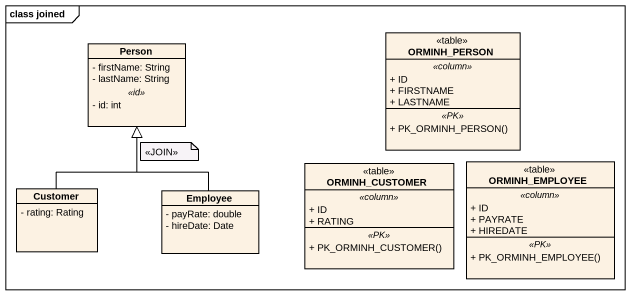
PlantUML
@startuml
mainframe class joined
hide circle
hide empty members
skinparam classAttributeIconSize 0
class "Person" as Person_ {
  - firstName: String
  - lastName: String
  .. <<id>> ..
  - id: int
}
class ORMINH_PERSON <<table>> {
  .. <<column>> ..
  + ID
  + FIRSTNAME
  + LASTNAME
  .. <<PK>> ..
  + PK_ORMINH_PERSON()
}
class Customer {
  - rating: Rating
}
class Employee {
  - payRate: double
  - hireDate: Date
}
class ORMINH_CUSTOMER <<table>> {
  .. <<column>> ..
  + ID
  + RATING
  .. <<PK>> ..
  + PK_ORMINH_CUSTOMER()
}
class ORMINH_EMPLOYEE <<table>> {
  .. <<column>> ..
  + ID
  + PAYRATE
  + HIREDATE
  .. <<PK>> ..
  + PK_ORMINH_EMPLOYEE()
}
Customer -up-|> Person_
Employee -up-|> Person_
note as N1
  <<JOIN>>
end note
@enduml
